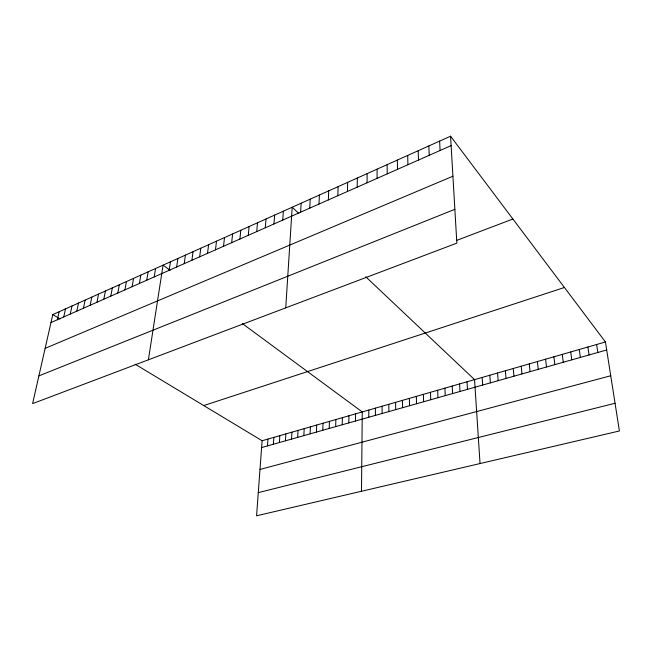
<?xml version="1.0" encoding="UTF-8"?>
<svg xmlns="http://www.w3.org/2000/svg" width="652" height="652" viewBox="0 0 652 652"><rect width="100%" height="100%" fill="white"/><g stroke="black" fill="none" stroke-linecap="round" stroke-linejoin="round"><path stroke-width="0.98" d="M375.405 415.381L375.413 408.152M368.771 417.264L368.812 410.051M367.068 182.788L367.133 173.619M361.493 491.266L362.259 411.934L242.324 323.547M355.47 421.021L355.576 413.857M357.19 187.157L357.329 178.012M348.812 422.903L348.95 415.764M342.218 424.77L342.382 417.655M347.451 191.468L347.655 182.348M335.682 426.62L335.87 419.529M329.203 428.454L329.423 421.379M337.842 195.714L338.111 186.635M322.781 430.263L323.033 423.221M328.347 199.911L328.69 190.857M316.424 432.064L316.693 425.039M318.991 204.052L319.382 195.029M310.116 433.849L310.417 426.848M303.865 435.617L304.191 428.641M297.671 437.37L298.021 430.418M309.749 208.143L310.205 199.145M291.525 439.106L291.909 432.17M300.621 212.177L301.142 203.212M285.437 440.825L285.845 433.922M279.398 442.537L279.83 435.65M285.739 307.866L292.194 207.23L298.803 213.473M273.416 444.232L273.873 437.362M282.732 220.091L283.359 211.191M267.483 445.903L267.964 439.065M135.07 364.175L262.112 440.744L256.57 515.797L619.4 430.972L605.439 341.974L450.565 136.203L52.796 314.59L32.6 403.612L456.856 243.139L450.565 136.203M273.946 223.97L274.631 215.103M265.282 227.809L266.016 218.966M256.717 231.59L257.507 222.78M248.265 235.331L249.105 226.554M239.92 239.023L240.8 230.27M231.672 242.674L232.601 233.954M223.522 246.277L224.5 237.581M215.47 249.838L216.497 241.175M207.523 253.351L208.591 244.72M199.667 256.823L200.775 248.225M191.9 260.262L193.057 251.688M184.231 263.652L185.429 255.111M176.651 267.002L177.882 258.494M169.153 270.319L170.433 261.835M148.387 359.822L163.065 265.136L170.123 270.344M154.214 276.929L155.559 268.502M146.757 280.221L148.143 271.827M139.398 283.481L140.816 275.111M132.12 286.701L133.57 278.363M124.923 289.879L126.415 281.574M117.816 293.025L119.34 284.745M110.783 296.138L112.34 287.882M103.839 299.211L105.42 290.988M96.969 302.243L98.582 294.052M90.172 305.25L91.826 297.084M83.456 308.217L85.135 300.083M76.814 311.159L78.525 303.05M70.253 314.06L71.989 305.984M63.757 316.937L65.518 308.885M57.335 319.773L59.12 311.754M50.978 322.585L451.119 145.616M45.135 348.355L452.92 176.211M38.892 375.886L454.868 209.325M456.424 240.49L512.904 219.023M203.742 405.568L564.436 287.491M262.112 440.744L605.439 341.974M261.607 447.565L606.694 349.977M259.993 469.448L610.737 375.748M258.282 492.635L615.056 403.27M52.796 314.59L60.074 318.975M365.764 276.782L474.55 379.627L480.035 463.556M596.629 344.509L597.827 352.479M587.908 347.019L589.058 354.965M579.278 349.505L580.37 357.418M570.728 351.958L571.771 359.847M562.268 354.395L563.263 362.259M553.898 356.799L554.836 364.639M545.602 359.187L546.498 366.994M537.395 361.55L538.242 369.334M529.269 363.889L530.068 371.648M521.225 366.204L521.975 373.93M513.254 368.494L513.963 376.204M505.365 370.768L506.025 378.445M497.549 373.009L498.169 380.67M489.807 375.242L490.385 382.871M482.146 377.443L482.684 385.047M467.036 381.795L467.492 389.342M459.587 383.93L460.002 391.461M452.211 386.057L452.586 393.555M439.627 141.109L440.092 150.49M444.9 388.16L445.234 395.634M428.837 145.942L429.22 155.298M437.663 390.238L437.965 397.696M430.491 392.308L430.752 399.733M418.193 150.718L418.502 160.042M423.384 394.354L423.604 401.754M416.343 396.375L416.53 403.751M407.704 155.42L407.924 164.72M409.366 398.38L409.521 405.74M402.447 400.369L402.569 407.704M397.353 160.066L397.5 169.333M395.601 402.341L395.691 409.652M387.141 164.646L387.215 173.88M388.812 404.297L388.869 411.575M382.08 406.229L382.105 413.49M377.076 169.161L377.076 178.363"/></g></svg>
